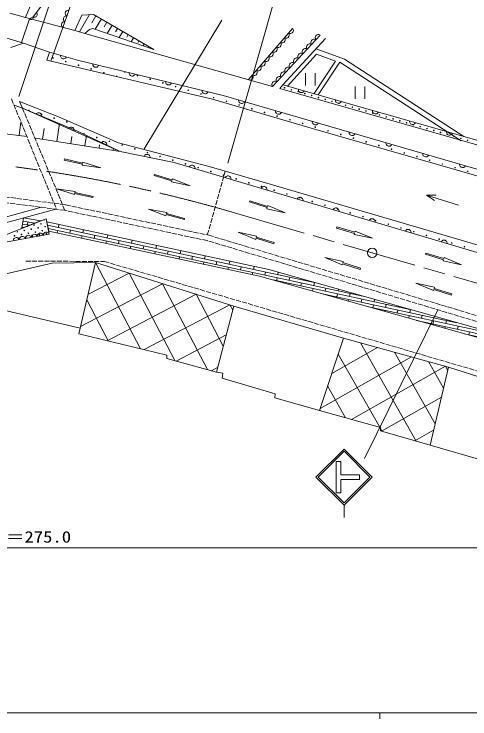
# Model space of a CAD drawing. Units: millimetres, scale not verified. Extents: x -71326 to 568674, y -102781 to 257219.
# Drawn here: x 97993 to 171096, y 81219 to 194250 of the extents above; entities that cross this region are included whole.
import ezdxf
from ezdxf.enums import TextEntityAlignment as Align

# ---------------------------------------------------------------- set-up
doc = ezdxf.new("R2010")
doc.units = ezdxf.units.MM
doc.header["$LTSCALE"] = 1000
doc.linetypes.add('CHAIN', pattern=[18.5, 12, -1.5, 3.5, -1.5])
doc.linetypes.add('USER1', pattern=[1, 0.8, -0.2])
for name, color, linetype, lineweight in [('M-BGD', 7, 'Continuous', 13), ('M-BMK-LINE', 2, 'CHAIN', 13), ('M-BMK-SRVR', 3, 'Continuous', 13), ('M-STR-HTXT', 7, 'Continuous', 13), ('M-STR-STRC', 7, 'Continuous', 13), ('M-TTL-BAND', 7, 'Continuous', 13)]:
    doc.layers.add(name, color=color, linetype=linetype, lineweight=lineweight)
doc.styles.add('ＭＳ ゴシック', font='')
doc.styles.get('ＭＳ ゴシック').set_extended_font_data('MS Gothic')

# ---------------------------------------------------------------- blocks, each defined once
blk = doc.blocks.new('BUHIN1')
at = {"color": 3, "linetype": 'Continuous', "lineweight": 13}
for radius in [750, 22.5]:
    blk.add_circle((0, 0), radius, dxfattribs=at)
blk = doc.blocks.new('BUHIN2')
at = {"color": 7, "linetype": 'Continuous', "lineweight": 13}
blk.add_lwpolyline([(0, 500), (115, 460), (212, 400), (322, 305), (382, 195), (418, 78), (418, -78), (382, -195), (322, -305), (212, -402), (115, -462), (0, -500)], dxfattribs=at)
blk = doc.blocks.new('BUHIN3')
at = {"color": 7, "linetype": 'Continuous', "lineweight": 13}
blk.add_lwpolyline([(0, -500), (115, -462.5), (212.5, -402.5), (322.5, -305), (382.5, -195), (420, -77.5), (420, 77.5), (382.5, 195), (322.5, 305), (212.5, 402.5), (115, 460), (0, 500)], dxfattribs=at)
blk = doc.blocks.new('BUHIN8')
at = {"color": 7, "linetype": 'Continuous', "lineweight": 13}
for p, q in [((-770, 1000), (-770, -1000)), ((765, -1000), (765, 1000))]:
    blk.add_line(p, q, dxfattribs=at)
blk = doc.blocks.new('BUHIN11')
at = {"color": 7, "linetype": 'Continuous', "lineweight": 13}
blk.add_lwpolyline([(-431, -1500), (0, 0), (428, -1500)], dxfattribs=at)

msp = doc.modelspace()

# ---------------------------------------------------------------- linework, layer by layer
at = {"layer": 'M-BGD'}
for p, q in [((104200, 204243), (99812, 193683)), ((109597, 203104), (105834, 192116)), ((101030, 193789), (102698, 196003)), ((99812, 193683), (97326, 194415)), ((100486, 193508), (99170, 189693)), ((107741, 191619), (99812, 193683)), ((100486, 193508), (101030, 193789)), ((107741, 191619), (108862, 194077)), ((110088, 194163), (108473, 191394)), ((108862, 194077), (110717, 194207)), ((111127, 193967), (110475, 192850)), ((110717, 194207), (120400, 188557)), ((111988, 193465), (111020, 191807)), ((112848, 192964), (112413, 192219)), ((113708, 192462), (112938, 191143)), ((92536, 191699), (99518, 189588)), ((105834, 192116), (103861, 186718)), ((109358, 191123), (107741, 191619)), ((109358, 191123), (107741, 191619)), ((110113, 191770), (109358, 191123)), ((139442, 182659), (109358, 191123)), ((110631, 191942), (110113, 191770)), ((120400, 188557), (110631, 191942)), ((114568, 191959), (114233, 191385)), ((115429, 191457), (114857, 190478)), ((135588, 183743), (142663, 191965)), ((116289, 190956), (116052, 190550)), ((117148, 190454), (116774, 189813)), ((118014, 189949), (117876, 189714)), ((147092, 190889), (139442, 182659)), ((141092, 182930), (147952, 190323)), ((99518, 189588), (97476, 188919)), ((103674, 188164), (99518, 189588)), ((118879, 189444), (118704, 189144)), ((119742, 188940), (119705, 188876)), ((103256, 186861), (103674, 188164)), ((103674, 188164), (108157, 186858)), ((146476, 187802), (141867, 182708)), ((146422, 188674), (150993, 187006)), ((149556, 186678), (146476, 187802)), ((129811, 180597), (103256, 186861)), ((108157, 186858), (131529, 181192)), ((149556, 186678), (146094, 181496)), ((150233, 186545), (146739, 181311)), ((169704, 173931), (150233, 186545)), ((150993, 187006), (170139, 174602)), ((140594, 182299), (141092, 182930)), ((188441, 168643), (140594, 182299)), ((141092, 182930), (188607, 169307)), ((131529, 181192), (214193, 157206)), ((99336, 179157), (98880, 180253)), ((98880, 180253), (105096, 177776)), ((145999, 175829), (129811, 180597)), ((97978, 179647), (99336, 179157)), ((115011, 172221), (99336, 179157)), ((99336, 179157), (108171, 175483)), ((105096, 177776), (114751, 173590)), ((98822, 174757), (99089, 176965)), ((104822, 173836), (105274, 176688)), ((102558, 174195), (102827, 175894)), ((108171, 175483), (115011, 172221)), ((218189, 155044), (145999, 175829)), ((100066, 174607), (95622, 175144)), ((115011, 172221), (101426, 174375)), ((107086, 173478), (107269, 174630)), ((109351, 173119), (109616, 174794)), ((111615, 172760), (111694, 173262)), ((114751, 173590), (129297, 169819)), ((113879, 172401), (113932, 172736)), ((123651, 170444), (115011, 172221)), ((106016, 170837), (106055, 171013)), ((108942, 170177), (106016, 170837)), ((106055, 171013), (108982, 170352)), ((108902, 170001), (108942, 170177)), ((111888, 169604), (108902, 170001)), ((108982, 170352), (109021, 170528)), ((109021, 170528), (111888, 169604)), ((210248, 144739), (123651, 170444)), ((129297, 169819), (139035, 167001)), ((120440, 168373), (120492, 168545)), ((120492, 168545), (123363, 167675)), ((123311, 167503), (120440, 168373)), ((123259, 167331), (123311, 167503)), ((126208, 166719), (123259, 167331)), ((123363, 167675), (123415, 167848)), ((123415, 167848), (126208, 166719)), ((107666, 165296), (104796, 166210)), ((104796, 166210), (107783, 165823)), ((139035, 167001), (175752, 156185)), ((107705, 165472), (107666, 165296)), ((110634, 164821), (107705, 165472)), ((107783, 165823), (107744, 165647)), ((107744, 165647), (110673, 164996)), ((169285, 163628), (164125, 165231)), ((110673, 164996), (110634, 164821)), ((135744, 164145), (135800, 164316)), ((138597, 163217), (135744, 164145)), ((135800, 164316), (138653, 163389)), ((66200, 153483), (102381, 163266)), ((104708, 162962), (66236, 152561)), ((122352, 161917), (119523, 162953)), ((119523, 162953), (122491, 162438)), ((138542, 163046), (138597, 163217)), ((141478, 162376), (138542, 163046)), ((138653, 163389), (138709, 163560)), ((138709, 163560), (141478, 162376)), ((122398, 162091), (122352, 161917)), ((125296, 161315), (122398, 162091)), ((122491, 162438), (122445, 162264)), ((122445, 162264), (125343, 161489)), ((91116, 156691), (103137, 161439)), ((99512, 161558), (99235, 159898)), ((99235, 159898), (102129, 161041)), ((100464, 160383), (99347, 160571)), ((101364, 160739), (99430, 161064)), ((102265, 161095), (99512, 161558)), ((100210, 160933), (100127, 160440)), ((102129, 161041), (102265, 161095)), ((103137, 161439), (103642, 158964)), ((103238, 160943), (138824, 153291)), ((103238, 160943), (138824, 153291)), ((103548, 159424), (103238, 160943)), ((105088, 160034), (105193, 160522)), ((125343, 161489), (125296, 161315)), ((99564, 160028), (99265, 160078)), ((103347, 160408), (146368, 151157)), ((103456, 159873), (153913, 149023)), ((137336, 152222), (103548, 159424)), ((104895, 159137), (104983, 159545)), ((106938, 159124), (107043, 159613)), ((108999, 159193), (109104, 159681)), ((149720, 159942), (149772, 160114)), ((152594, 159079), (149720, 159942)), ((149772, 160114), (152645, 159252)), ((152645, 159252), (152697, 159424)), ((152697, 159424), (155493, 158304)), ((103642, 158964), (91116, 156691)), ((108807, 158303), (108894, 158704)), ((110849, 158283), (110954, 158772)), ((112909, 158352), (113014, 158841)), ((136739, 158127), (133945, 159254)), ((133945, 159254), (136895, 158644)), ((136791, 158299), (136739, 158127)), ((139662, 157431), (136791, 158299)), ((136895, 158644), (136843, 158472)), ((136843, 158472), (139714, 157604)), ((152542, 158907), (152594, 159079)), ((155493, 158304), (152542, 158907)), ((112720, 157469), (112804, 157863)), ((114760, 157442), (114865, 157931)), ((116820, 157511), (116925, 158000)), ((120731, 156670), (120836, 157159)), ((139714, 157604), (139662, 157431)), ((116632, 156635), (116715, 157022)), ((118670, 156602), (118775, 157090)), ((120544, 155801), (120625, 156181)), ((122581, 155761), (122686, 156249)), ((124641, 155829), (124746, 156318)), ((124456, 154967), (124536, 155340)), ((126491, 154920), (126596, 155409)), ((128552, 154988), (128657, 155477)), ((150602, 154052), (147824, 155216)), ((147824, 155216), (150765, 154566)), ((163989, 155758), (164043, 155930)), ((166854, 154867), (163989, 155758)), ((164043, 155930), (166907, 155039)), ((166800, 154695), (166854, 154867)), ((166907, 155039), (166961, 155211)), ((166961, 155211), (169745, 154062)), ((104095, 154330), (96459, 152529)), ((111025, 154410), (104095, 154330)), ((108380, 142983), (111025, 154410)), ((111025, 154410), (118239, 140583)), ((111025, 154410), (133244, 147427)), ((128368, 154134), (128447, 154499)), ((130402, 154079), (130507, 154568)), ((132462, 154147), (132567, 154636)), ((134313, 153238), (134418, 153727)), ((136373, 153306), (136478, 153795)), ((150656, 154223), (150602, 154052)), ((153516, 153316), (150656, 154223)), ((150765, 154566), (150711, 154395)), ((150711, 154395), (153570, 153488)), ((169745, 154062), (166800, 154695)), ((109837, 149278), (116422, 152714)), ((116422, 152714), (123746, 138676)), ((132280, 153300), (132357, 153658)), ((136192, 152466), (136268, 152818)), ((138223, 152397), (138328, 152886)), ((138824, 153291), (180558, 141488)), ((140284, 152465), (140367, 152854)), ((153570, 153488), (153516, 153316)), ((220071, 128915), (137336, 152222)), ((139518, 151607), (161458, 146890)), ((140073, 151488), (140178, 151977)), ((142134, 151556), (142239, 152045)), ((144194, 151625), (144224, 151763)), ((108649, 144147), (121818, 151018)), ((121818, 151018), (129008, 137238)), ((141995, 150909), (142029, 151067)), ((143984, 150647), (144089, 151136)), ((146044, 150715), (146150, 151204)), ((165232, 149923), (162449, 151076)), ((162449, 151076), (165393, 150439)), ((165393, 150439), (165340, 150267)), ((112939, 141873), (127215, 149322)), ((127215, 149322), (131546, 141020)), ((145852, 149823), (145939, 150226)), ((147188, 149447), (169002, 144756)), ((147781, 149279), (147789, 149317)), ((147895, 149806), (148000, 150295)), ((149745, 148897), (149850, 149386)), ((149955, 149874), (150009, 150127)), ((151805, 148965), (151910, 149454)), ((165286, 150095), (165232, 149923)), ((168149, 149200), (165286, 150095)), ((165340, 150267), (168203, 149372)), ((168203, 149372), (168149, 149200)), ((109639, 148420), (113071, 141841)), ((151639, 148193), (151700, 148476)), ((153655, 148056), (153761, 148545)), ((153866, 149033), (153868, 149043)), ((155716, 148124), (155795, 148491)), ((95093, 147066), (108588, 143880)), ((118835, 140438), (132612, 147625)), ((133244, 147427), (130440, 136846)), ((132612, 147625), (133066, 146755)), ((150807, 142295), (133244, 147427)), ((154858, 147286), (176547, 142622)), ((155506, 147147), (155611, 147635)), ((157566, 147215), (157671, 147704)), ((159626, 147283), (159652, 147400)), ((157426, 146562), (157461, 146726)), ((159416, 146306), (159521, 146794)), ((161283, 145476), (161372, 145885)), ((161477, 146374), (161580, 146855)), ((163327, 145465), (163432, 145954)), ((162528, 145125), (183917, 140526)), ((163212, 144932), (163222, 144976)), ((165177, 144555), (165282, 145044)), ((165387, 145533), (165437, 145764)), ((167237, 144624), (167343, 145113)), ((167070, 143846), (167132, 144135)), ((169088, 143715), (169193, 144203)), ((122505, 139544), (108380, 142983)), ((123982, 138611), (132019, 142805)), ((170198, 142964), (191090, 138472)), ((170938, 142805), (171043, 143294)), ((146969, 130680), (150807, 142295)), ((150807, 142295), (167683, 137640)), ((153534, 141543), (162495, 125755)), ((148937, 136634), (156261, 140791)), ((122505, 139015), (122505, 139544)), ((147066, 130973), (161714, 139287)), ((149961, 139734), (156630, 127984)), ((158987, 140039), (165517, 128534)), ((130440, 136846), (122505, 139015)), ((164440, 138534), (166875, 134244)), ((129657, 137060), (130632, 137569)), ((130440, 136846), (131444, 136648)), ((152121, 129243), (167167, 137782)), ((167683, 137640), (164705, 125122)), ((167167, 137782), (167555, 137099)), ((167683, 137640), (186882, 131479)), ((131444, 136648), (131365, 135854)), ((131365, 135854), (139868, 133351)), ((148269, 134613), (151165, 129509)), ((139868, 133351), (139828, 132715)), ((139828, 132715), (146969, 130680)), ((156900, 127356), (166538, 132826)), ((156753, 127950), (146969, 130680)), ((146999, 130772), (147066, 130653)), ((156753, 127398), (156753, 127950)), ((156753, 127769), (157004, 127326)), ((164705, 125122), (156753, 127398)), ((162287, 125814), (165273, 127508)), ((164705, 125122), (173204, 122662))]:
    msp.add_line(p, q, dxfattribs=at)
at = {"layer": 'M-BGD', "linetype": 'USER1'}
for p, q in [((97558, 180678), (104792, 162951)), ((106143, 162775), (98880, 180253)), ((128984, 158835), (131854, 169079)), ((106098, 162781), (79558, 166243)), ((79615, 167143), (106250, 163669)), ((128980, 157916), (106098, 162781)), ((106250, 163669), (129203, 158788)), ((129203, 158788), (212600, 133779)), ((212389, 132902), (128980, 157916)), ((99856, 154641), (112489, 154572)), ((112489, 154572), (191615, 131342))]:
    msp.add_line(p, q, dxfattribs=at)
at = {"layer": 'M-BGD'}
for centre in [(104241, 187224), (106278, 186633), (108316, 186042), (110353, 185451), (112390, 184860), (117779, 184401), (119816, 183809), (121854, 183218), (123891, 182627), (125928, 182036), (141366, 182435), (142454, 182124), (127965, 181445), (130003, 180854), (143542, 181812), (144629, 181500), (145717, 181188), (146804, 180876), (132040, 180263), (134077, 179671), (147892, 180565), (148979, 180253), (150067, 179941), (100357, 178788), (136115, 179080), (151154, 179629), (152242, 179317), (153330, 179006), (154417, 178694), (102390, 178185), (104424, 177581), (138152, 178489), (140189, 177898), (155505, 178382), (156592, 178070), (157680, 177758), (158767, 177446), (106457, 176978), (142227, 177307), (144264, 176716), (159855, 177135), (160942, 176823), (162030, 176511), (146301, 176125), (148338, 175533), (163118, 176199), (164205, 175887), (165293, 175576), (166380, 175264), (109206, 175055), (111240, 174452), (150376, 174942), (152413, 174351), (167468, 174952), (168555, 174640), (169643, 174328), (113273, 173848), (115307, 173244), (154450, 173760), (156488, 173169), (170730, 174016), (117341, 172641), (119374, 172037), (158525, 172578), (160562, 171987), (121408, 171433), (123441, 170830), (162599, 171395), (164637, 170804), (125475, 170226), (127509, 169622), (166674, 170213), (168711, 169622), (129542, 169019), (131576, 168415), (170749, 169031), (133609, 167812), (135643, 167208), (137677, 166604), (139710, 166001), (141744, 165397), (143778, 164793), (145811, 164190), (147845, 163586), (149878, 162982), (151912, 162379), (153946, 161775), (102309, 160615), (155979, 161171), (158013, 160568), (98514, 159352), (99627, 159554), (100740, 159756), (101196, 160413), (101853, 159958), (102511, 159502), (102967, 160160), (160047, 159964), (162080, 159360), (98058, 158694), (98716, 158239), (99171, 158896), (99829, 158441), (100285, 159098), (100942, 158643), (101398, 159300), (102055, 158845), (103169, 159047), (164114, 158757), (166147, 158153), (168181, 157550), (170215, 156946)]:
    msp.add_circle(centre, 50, dxfattribs=at)
for centre, start, end in [((114428, 184269), 289.97631, 223.47603), ((115742, 184992), 134.30078, 18.44515), ((107172, 175659), 10.14419, 122.12427), ((102765, 161273), 180.91653, 42.18725), ((100083, 160211), 178.26909, 44.83469)]:
    msp.add_arc(centre, 50, start, end, dxfattribs=at)
at = {"layer": 'M-BMK-LINE'}
msp.add_line((132988, 162489), (208781, 140436), dxfattribs=at)
msp.add_arc((68731, -58353), 230000, 73.7771, 90.20911, dxfattribs=at)
at = {"layer": 'M-STR-HTXT'}
for p, q in [((98749, 181037), (108704, 211019)), ((132277, 170364), (141539, 202952)), ((70456, 108635), (226870, 108635))]:
    msp.add_line(p, q, dxfattribs=at)
at = {"layer": 'M-STR-STRC'}
for p, q in [((118802, 172551), (131292, 193283)), ((165929, 146835), (154199, 122965)), ((146407, 119999), (150907, 124499)), ((155408, 119998), (150907, 124499)), ((146761, 119999), (150907, 124145)), ((155054, 119998), (150907, 124145)), ((149657, 122498), (149657, 117498)), ((149657, 122498), (150407, 122498)), ((150407, 122498), (150407, 120373)), ((146407, 119999), (150907, 115498)), ((146761, 119999), (150907, 115852)), ((150407, 120373), (153407, 120373)), ((150907, 115852), (155054, 119998)), ((150908, 115498), (155408, 119998)), ((153407, 120373), (153407, 119623)), ((150407, 119623), (153407, 119623)), ((150407, 119623), (150407, 117498)), ((149657, 117498), (150407, 117498)), ((150907, 115498), (150907, 113498))]:
    msp.add_line(p, q, dxfattribs=at)
at = {"layer": 'M-TTL-BAND'}
for p, q in [((-71326, 82219), (467674, 82219)), ((156674, 82219), (156674, 81219))]:
    msp.add_line(p, q, dxfattribs=at)

# ---------------------------------------------------------------- block references
at = {"layer": 'M-BGD'}
for p, xscale, yscale, rotation in [((101308, 194158), 0.923812, 0.923812, 323.01123), ((106618, 194405), 0.9679184, 0.9679184, 161.09195), ((100758, 193648), 0.6124405, 0.6124405, 297.32051), ((106304, 193489), 0.9679184, 0.9679184, 161.09195), ((105990, 192573), 0.9679184, 0.9679184, 161.09195), ((141698, 190844), 0.9860679, 0.9860679, 319.28975), ((142341, 191591), 0.9860679, 0.9860679, 319.28975), ((146745, 190515), 1.021501, 1.021501, 137.09077), ((141055, 190097), 0.9860679, 0.9860679, 319.28975), ((146049, 189767), 1.021501, 1.021501, 137.09077), ((139768, 188602), 0.9860679, 0.9860679, 319.28975), ((140412, 189349), 0.9860679, 0.9860679, 319.28975), ((144658, 188270), 1.021501, 1.021501, 137.09077), ((145354, 189018), 1.021501, 1.021501, 137.09077), ((139125, 187854), 0.9860679, 0.9860679, 319.28975), ((143963, 187522), 1.021501, 1.021501, 137.09077), ((137839, 186359), 0.9860679, 0.9860679, 319.28975), ((138482, 187107), 0.9860679, 0.9860679, 319.28975), ((142572, 186026), 1.021501, 1.021501, 137.09077), ((143267, 186774), 1.021501, 1.021501, 137.09077), ((137196, 185612), 0.9860679, 0.9860679, 319.28975), ((141876, 185277), 1.021501, 1.021501, 137.09077), ((135910, 184117), 0.9860679, 0.9860679, 319.28975), ((136553, 184864), 0.9860679, 0.9860679, 319.28975), ((140485, 183781), 1.021501, 1.021501, 137.09077), ((141181, 184529), 1.021501, 1.021501, 137.09077), ((139790, 183033), 1.021501, 1.021501, 137.09077), ((98342, 158003), 0.9792476, 0.9792476, 100.28451), ((99306, 158177), 0.9792476, 0.9792476, 100.28451), ((100269, 158352), 0.9792476, 0.9792476, 100.28451), ((101233, 158527), 0.9792476, 0.9792476, 100.28451), ((102196, 158702), 0.9792476, 0.9792476, 100.28451), ((103160, 158877), 0.9792476, 0.9792476, 100.28451)]:
    msp.add_blockref('BUHIN3', p, dxfattribs=dict(at, xscale=xscale, yscale=yscale, rotation=rotation))
for name, p, rotation in [('BUHIN2', (105916, 187511), 253.74784), ('BUHIN2', (111078, 186150), 256.37301), ('BUHIN2', (116921, 184733), 256.37301), ('BUHIN2', (122764, 183317), 256.37301), ('BUHIN2', (128607, 181900), 256.37301), ('BUHIN2', (144062, 182079), 254.0017), ('BUHIN2', (134481, 180335), 253.81931), ('BUHIN2', (150001, 180376), 254.0017), ('BUHIN2', (140386, 178622), 253.81931), ('BUHIN2', (155941, 178673), 254.0017), ('BUHIN2', (101948, 178001), 66.13424), ('BUHIN2', (146290, 176909), 253.81931), ('BUHIN2', (161880, 176970), 254.0017), ('BUHIN2', (107173, 175689), 66.13424), ('BUHIN2', (152195, 175195), 253.81931), ('BUHIN2', (167819, 175267), 254.0017), ('BUHIN2', (112399, 173377), 66.13424), ('BUHIN2', (158099, 173482), 253.81931), ('BUHIN2', (119331, 171332), 78.37163), ('BUHIN2', (164004, 171769), 253.81931), ('BUHIN2', (126537, 169587), 73.46735), ('BUHIN2', (169908, 170056), 253.81931), ('BUHIN2', (132310, 167873), 73.46735), ('BUHIN2', (138084, 166159), 73.46735), ('BUHIN11', (164125, 165231), 72.73419), ('BUHIN2', (143857, 164446), 73.46735), ('BUHIN2', (149630, 162732), 73.46735), ('BUHIN2', (155403, 161018), 73.46735), ('BUHIN2', (161176, 159305), 73.46735), ('BUHIN2', (166949, 157591), 73.46735)]:
    msp.add_blockref(name, p, dxfattribs=dict(at, rotation=rotation))
for p in [(145488, 183798), (153482, 181658)]:
    msp.add_blockref('BUHIN8', p, dxfattribs=at)
at = {"layer": 'M-BMK-SRVR'}
msp.add_blockref('BUHIN1', (155425, 155961), dxfattribs=at)

# ---------------------------------------------------------------- texts
at = {"layer": 'M-STR-HTXT', "style": 'ＭＳ ゴシック', "width": 1.2}
msp.add_text('Ｌ＝275.0', height=1833, dxfattribs=at).set_placement((93653, 108944), align=Align.BOTTOM_LEFT)

doc.saveas('drawing.dxf')
